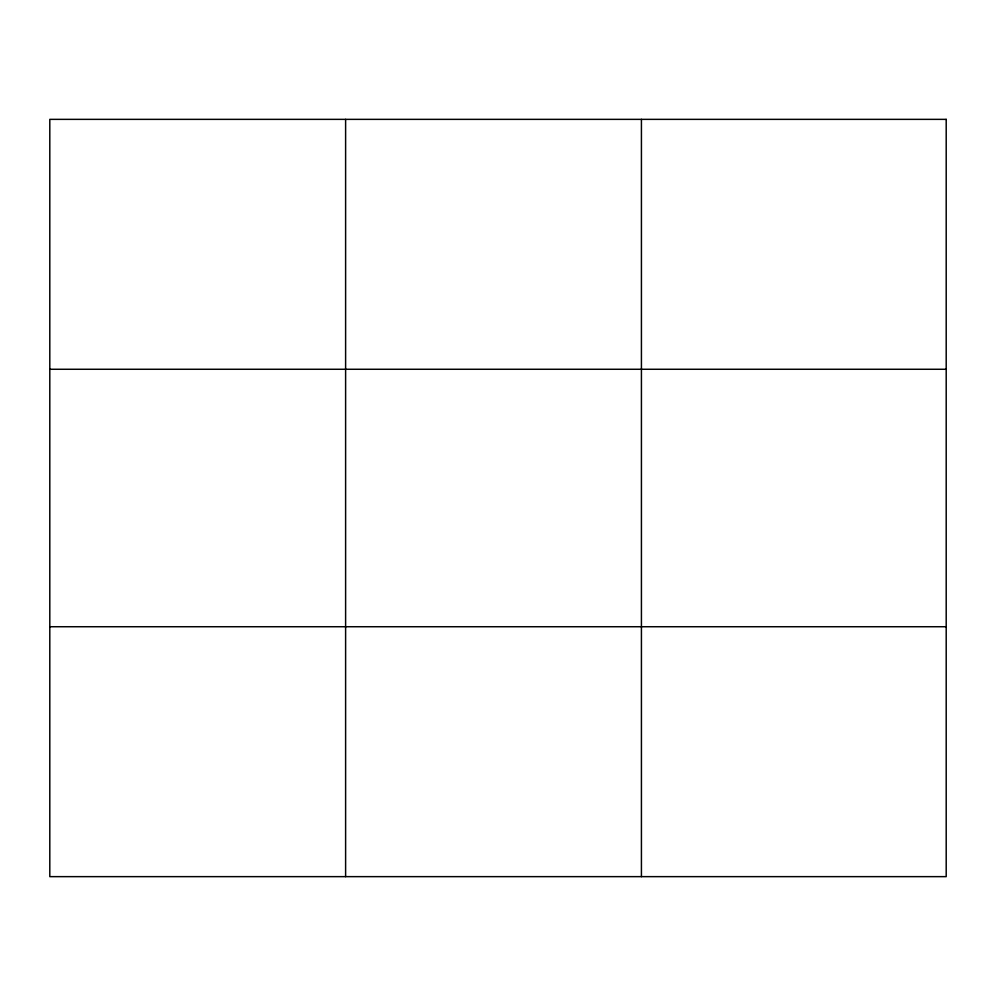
<?xml version="1.0" encoding="UTF-8"?>
<svg xmlns="http://www.w3.org/2000/svg" width="996" height="996" viewBox="0 0 996 996"><rect width="100%" height="100%" fill="white"/><g stroke="black" fill="none" stroke-linecap="round" stroke-linejoin="round"><path stroke-width="1.49" d="M345.612 119.358L345.612 876.642M641.424 119.358L641.424 876.642M49.8 369.267L946.2 369.267M49.8 626.733L946.2 626.733M946.2 119.358L946.2 876.642L49.8 876.642L49.8 119.358L946.2 119.358"/></g></svg>
